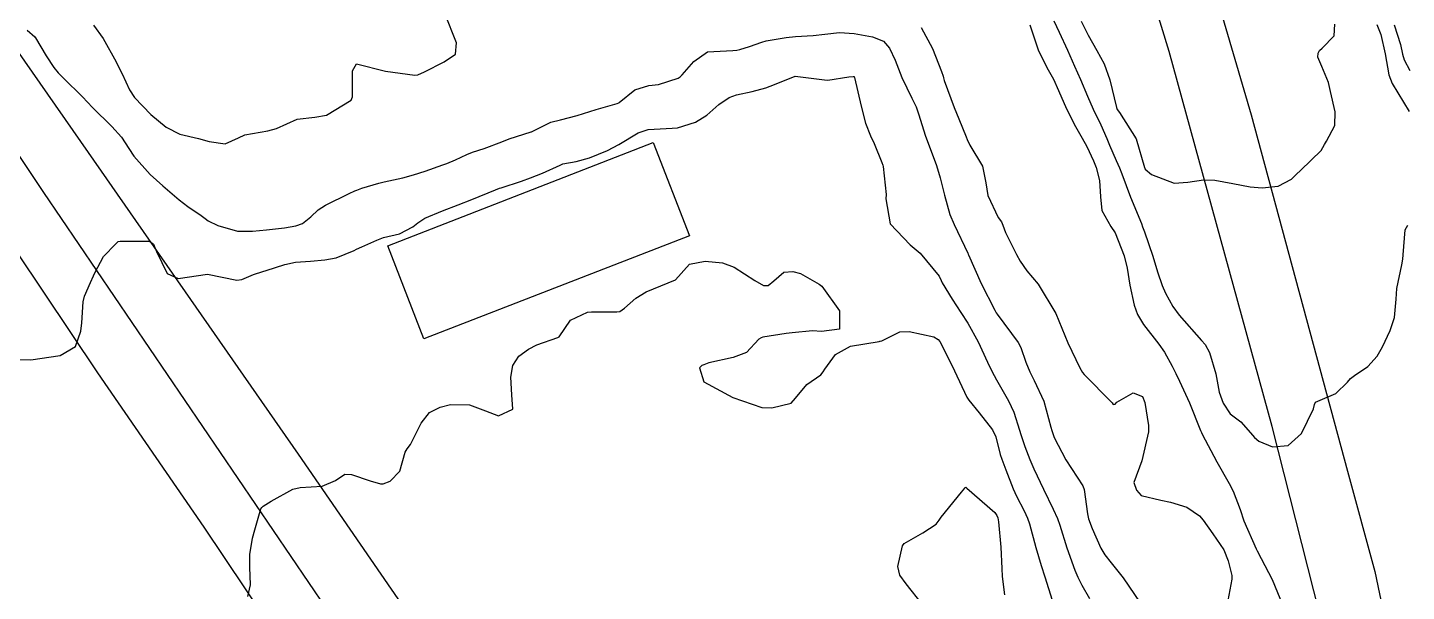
# Model space of a CAD drawing. Header units: metres. Extents: x 298520 to 308411, y 7433745 to 7450750.
# Drawn here: x 305099.5 to 305193.8, y 7436775.8 to 7436814.3 of the extents above; entities that cross this region are included whole.
import ezdxf

# ---------------------------------------------------------------- set-up
doc = ezdxf.new("R2010")
doc.units = ezdxf.units.M
doc.header["$LTSCALE"] = 10
for name, color, linetype in [('Curvas de Nivel 1m', 11, 'Continuous'), ('Curvas de Nivel 5m', 15, 'Continuous'), ('Edificações', 30, 'Continuous'), ('Vias Primárias', 230, 'Continuous')]:
    doc.layers.add(name, color=color, linetype=linetype)

msp = doc.modelspace()

# ---------------------------------------------------------------- linework, layer by layer
at = {"layer": 'Curvas de Nivel 1m', "flags": 128}
for points, elevation in [([(305104.036, 7436814.433), (305104.708, 7436813.523), (305105.579, 7436811.943), (305105.794, 7436811.512), (305105.999, 7436811.117), (305106.509, 7436810.023), (305106.837, 7436809.497), (305107.966, 7436808.333), (305109.002, 7436807.47), (305109.948, 7436806.989), (305111.213, 7436806.708), (305111.944, 7436806.503), (305113.035, 7436806.326), (305113.946, 7436806.753), (305114.395, 7436806.959), (305115.951, 7436807.222), (305116.538, 7436807.381), (305117.96, 7436808.021), (305119.16, 7436808.149), (305119.962, 7436808.29), (305121.646, 7436809.315), (305121.746, 7436809.544), (305121.738, 7436811.314), (305122.008, 7436811.812), (305124.003, 7436811.29), (305125.999, 7436811.03), (305126.207, 7436811.06), (305126.661, 7436811.26), (305128.01, 7436811.943), (305128.782, 7436812.466), (305128.858, 7436813.232), (305128.053, 7436815.24)], 731), ([(305169.687, 7436814.744), (305170.041, 7436813.975), (305170.617, 7436812.734), (305171.1, 7436811.641), (305171.498, 7436810.725), (305171.986, 7436809.602), (305172.383, 7436808.714), (305172.889, 7436807.632), (305173.304, 7436806.7), (305173.495, 7436806.244), (305173.938, 7436805.207), (305174.168, 7436804.688), (305174.325, 7436804.288), (305174.921, 7436802.68), (305175.667, 7436800.89), (305175.755, 7436800.671), (305175.878, 7436800.33), (305176.441, 7436798.661), (305176.774, 7436797.588), (305177.081, 7436796.651), (305177.308, 7436796.128), (305177.819, 7436795.221), (305178.251, 7436794.636), (305179.787, 7436792.906), (305180.021, 7436792.618), (305180.316, 7436792.076), (305180.755, 7436790.61), (305180.977, 7436789.375), (305181.255, 7436788.605), (305181.726, 7436787.885), (305182.463, 7436787.332), (305183.12, 7436786.579), (305183.398, 7436786.263), (305183.707, 7436786.014), (305184.629, 7436785.636), (305185.705, 7436785.723), (305186.604, 7436786.537), (305187.44, 7436788.235), (305187.503, 7436788.523), (305187.574, 7436788.684), (305187.736, 7436788.747), (305188.971, 7436789.281), (305189.756, 7436790.058), (305189.959, 7436790.299), (305190.237, 7436790.495), (305191.145, 7436791.111), (305191.776, 7436791.819), (305192.145, 7436792.475), (305192.684, 7436793.582), (305192.97, 7436794.463), (305193.083, 7436795.719), (305193.135, 7436796.46), (305193.466, 7436798.073), (305193.546, 7436798.455), (305193.563, 7436798.748), (305193.702, 7436800.453), (305193.886, 7436800.771)], 729), ([(305171.551, 7436814.725), (305172.038, 7436813.758), (305172.62, 7436812.711), (305173.116, 7436811.805), (305173.512, 7436810.697), (305173.975, 7436808.816), (305174.023, 7436808.69), (305174.183, 7436808.476), (305175.321, 7436806.676), (305175.883, 7436804.721), (305175.897, 7436804.67), (305175.932, 7436804.615), (305176.35, 7436804.24), (305177.918, 7436803.648), (305178.841, 7436803.708), (305179.922, 7436803.867), (305180.69, 7436803.844), (305181.918, 7436803.615), (305183.111, 7436803.386), (305183.914, 7436803.321), (305185.026, 7436803.449), (305185.923, 7436803.921), (305186.244, 7436804.229), (305186.568, 7436804.54), (305187.947, 7436805.882), (305188.184, 7436806.284), (305188.321, 7436806.516), (305188.885, 7436807.59), (305188.913, 7436808.511), (305188.607, 7436809.901), (305188.451, 7436810.516), (305188.014, 7436811.627), (305187.741, 7436812.245), (305187.758, 7436812.524), (305187.847, 7436812.701), (305188.028, 7436812.869), (305188.848, 7436813.705), (305188.902, 7436814.512)], 728), ([(305099.513, 7436814.103), (305100.024, 7436813.656), (305100.08, 7436813.579), (305100.801, 7436812.358), (305101.317, 7436811.56), (305101.62, 7436811.177), (305101.996, 7436810.828), (305103.28, 7436809.537), (305103.972, 7436808.828), (305105.3, 7436807.517), (305105.946, 7436806.781), (305106.458, 7436806.022), (305106.807, 7436805.497), (305107.914, 7436804.241), (305108.769, 7436803.471), (305109.893, 7436802.517), (305110.497, 7436802.059), (305111.398, 7436801.437), (305111.669, 7436801.222), (305111.879, 7436801.065), (305112.537, 7436800.763), (305113.873, 7436800.369), (305114.911, 7436800.361), (305115.874, 7436800.452), (305117.091, 7436800.587), (305117.877, 7436800.735), (305118.334, 7436800.9), (305118.9, 7436801.35), (305119.398, 7436801.835), (305119.891, 7436802.144), (305121.524, 7436802.94), (305121.901, 7436803.119), (305122.031, 7436803.179), (305122.386, 7436803.305), (305123.545, 7436803.657), (305123.91, 7436803.74), (305125.18, 7436804.011), (305125.917, 7436804.206), (305126.714, 7436804.465), (305127.928, 7436804.891), (305128.185, 7436804.982), (305128.785, 7436805.231), (305129.553, 7436805.608), (305129.938, 7436805.761), (305130.746, 7436806.013), (305131.946, 7436806.471), (305132.46, 7436806.672), (305133.953, 7436807.144), (305133.973, 7436807.149), (305134.014, 7436807.169), (305135.308, 7436807.807), (305135.961, 7436807.984), (305137.098, 7436808.267), (305137.967, 7436808.54), (305138.406, 7436808.678), (305139.846, 7436809.101), (305139.938, 7436809.135), (305139.974, 7436809.164), (305141.04, 7436810.031), (305141.992, 7436810.31), (305142.661, 7436810.395), (305143.999, 7436810.817), (305144.141, 7436810.909), (305144.27, 7436811.047), (305145.081, 7436811.97), (305146.019, 7436812.61), (305147.738, 7436812.723), (305148.02, 7436812.739), (305148.23, 7436812.789), (305148.877, 7436812.991), (305149.722, 7436813.289), (305150.029, 7436813.373), (305151.394, 7436813.598), (305152.034, 7436813.664), (305153.238, 7436813.735), (305154.036, 7436813.829), (305155.023, 7436813.935), (305156.037, 7436813.872), (305157.286, 7436813.639), (305158.03, 7436813.342), (305158.461, 7436812.876), (305158.839, 7436812.048), (305159.302, 7436810.867), (305159.982, 7436809.453), (305160.274, 7436808.857), (305160.44, 7436808.384), (305160.911, 7436806.85), (305161.496, 7436805.286), (305161.668, 7436804.843), (305161.921, 7436804.022), (305162.202, 7436802.836), (305162.575, 7436801.514), (305162.87, 7436800.825), (305163.8, 7436798.865), (305163.826, 7436798.81), (305163.834, 7436798.791), (305163.852, 7436798.745), (305164.719, 7436796.801), (305165.645, 7436794.961), (305165.746, 7436794.791), (305165.812, 7436794.696), (305167.243, 7436792.768), (305167.429, 7436792.415), (305167.769, 7436791.415), (305168.036, 7436790.757), (305168.343, 7436790.165), (305168.994, 7436788.747), (305169.489, 7436786.969), (305169.542, 7436786.742), (305169.708, 7436786.264), (305170.495, 7436784.732), (305171.667, 7436782.97), (305171.764, 7436782.718), (305171.994, 7436781.062), (305172.061, 7436780.714), (305172.299, 7436780.044), (305172.895, 7436778.701), (305173.165, 7436778.254), (305173.603, 7436777.711), (305174.43, 7436776.682), (305175.576, 7436774.975)], 732), ([(305160.619, 7436814.28), (305161.389, 7436812.846), (305162.007, 7436811.276), (305162.114, 7436810.948), (305162.131, 7436810.838), (305162.179, 7436810.659), (305162.881, 7436808.826), (305163.184, 7436808.041), (305163.694, 7436806.814), (305163.767, 7436806.628), (305163.947, 7436806.241), (305164.806, 7436804.801), (305165.041, 7436803.674), (305165.165, 7436802.797), (305165.888, 7436801.292), (305166.101, 7436801.003), (305166.2, 7436800.785), (305166.372, 7436800.286), (305167.135, 7436798.771), (305167.39, 7436798.309), (305167.842, 7436797.656), (305168.609, 7436796.752), (305169.813, 7436794.74), (305170.646, 7436792.731), (305171.46, 7436791.029), (305171.644, 7436790.721), (305171.761, 7436790.571), (305173.632, 7436788.692), (305173.674, 7436788.632), (305173.731, 7436788.516), (305173.867, 7436788.553), (305174, 7436788.687), (305175.1, 7436789.319), (305175.739, 7436789.067), (305175.914, 7436788.667), (305176.149, 7436787.095), (305176.154, 7436786.663), (305175.693, 7436784.67), (305175.155, 7436783.191), (305175.337, 7436782.673), (305175.659, 7436782.3), (305177.005, 7436781.998), (305177.655, 7436781.843), (305178.772, 7436781.508), (305179.646, 7436780.925), (305179.887, 7436780.618), (305180.554, 7436779.686), (305181.308, 7436778.603), (305181.605, 7436777.839), (305181.844, 7436776.845), (305181.858, 7436776.596), (305181.578, 7436775.136)], 731), ([(305191.755, 7436814.483), (305192.043, 7436813.811), (305192.334, 7436812.475), (305192.584, 7436811.046), (305192.81, 7436810.468), (305193.974, 7436808.551)], 728), ([(305192.94, 7436814.467), (305193.379, 7436813.113), (305193.521, 7436812.458), (305193.63, 7436812.067), (305194.012, 7436811.347)], 727), ([(305097.763, 7436791.6), (305099.763, 7436791.58), (305101.766, 7436791.862), (305102.819, 7436792.493), (305103.179, 7436793.536), (305103.232, 7436794.095), (305103.342, 7436795.535), (305103.424, 7436795.927), (305103.826, 7436796.865), (305104.037, 7436797.322), (305104.12, 7436797.527), (305104.724, 7436798.647), (305105.563, 7436799.513), (305105.725, 7436799.651), (305105.865, 7436799.693), (305106.044, 7436799.687), (305107.865, 7436799.681), (305108.142, 7436799.477), (305108.354, 7436798.976), (305109.084, 7436797.467), (305109.83, 7436797.125), (305111.833, 7436797.43), (305113.829, 7436797.009), (305114.18, 7436797.056), (305114.977, 7436797.399), (305115.62, 7436797.609), (305115.837, 7436797.675), (305117.119, 7436798.096), (305117.846, 7436798.24), (305118.88, 7436798.317), (305119.849, 7436798.408), (305120.624, 7436798.555), (305121.859, 7436799.057), (305122.026, 7436799.143), (305122.385, 7436799.305), (305123.401, 7436799.761), (305123.869, 7436799.925), (305124.955, 7436800.191), (305125.874, 7436800.658), (305126.205, 7436800.938), (305126.694, 7436801.258), (305127.888, 7436801.768), (305128.955, 7436802.167), (305129.896, 7436802.54), (305131.509, 7436803.196), (305131.794, 7436803.302), (305131.905, 7436803.335), (305133.304, 7436803.784), (305133.916, 7436804.016), (305134.742, 7436804.34), (305135.929, 7436804.888), (305136.118, 7436804.96), (305137.027, 7436805.134), (305137.935, 7436805.371), (305139.173, 7436805.875), (305139.945, 7436806.289), (305141.277, 7436807.08), (305141.955, 7436807.323), (305143.605, 7436807.405), (305143.957, 7436807.43), (305145.191, 7436807.808), (305145.966, 7436808.298), (305146.791, 7436809.018), (305147.483, 7436809.505), (305147.983, 7436809.672), (305149.072, 7436809.903), (305149.991, 7436810.166), (305150.59, 7436810.378), (305152.003, 7436810.96), (305154, 7436810.71), (305154.24, 7436810.687), (305155.676, 7436810.913), (305155.976, 7436810.938), (305156.003, 7436810.941), (305156.025, 7436810.931), (305156.042, 7436810.909), (305156.055, 7436810.857), (305156.521, 7436808.902), (305156.82, 7436807.755), (305157.155, 7436806.892), (305157.413, 7436806.354), (305157.935, 7436805.049), (305157.997, 7436804.879), (305158.017, 7436804.794), (305158.219, 7436802.877), (305158.205, 7436802.571), (305158.49, 7436800.874), (305159.861, 7436799.426), (305160.545, 7436798.853), (305161.837, 7436797.283), (305161.984, 7436796.987), (305162.052, 7436796.837), (305162.728, 7436795.732), (305163.328, 7436794.817), (305163.802, 7436794.075), (305164.515, 7436792.803), (305165.141, 7436791.425), (305165.437, 7436790.793), (305165.754, 7436790.22), (305166.592, 7436788.777), (305166.958, 7436788.004), (305167.348, 7436786.765), (305167.425, 7436786.479), (305167.702, 7436785.643), (305168.037, 7436784.757), (305168.313, 7436784.125), (305168.971, 7436782.747), (305169.649, 7436781.383), (305169.943, 7436780.737), (305170.098, 7436780.273), (305170.579, 7436778.73), (305171.125, 7436777.197), (305171.313, 7436776.723), (305171.588, 7436776.186), (305172.124, 7436775.258)], 733), ([(305114.589, 7436775.4), (305114.774, 7436776.205), (305114.735, 7436777.399), (305114.727, 7436778.278), (305114.908, 7436779.397), (305115.057, 7436779.967), (305115.486, 7436781.392), (305115.542, 7436781.493), (305115.645, 7436781.579), (305116.185, 7436781.919), (305117.657, 7436782.741), (305118.166, 7436782.846), (305119.659, 7436782.955), (305120.59, 7436783.326), (305121.22, 7436783.766), (305121.669, 7436783.743), (305122.951, 7436783.297), (305123.661, 7436783.109), (305123.84, 7436783.109), (305124.321, 7436783.283), (305124.973, 7436783.978), (305125.354, 7436785.273), (305125.483, 7436785.484), (305125.698, 7436785.785), (305126.446, 7436787.259), (305126.996, 7436787.979), (305127.729, 7436788.345), (305128.444, 7436788.521), (305129.732, 7436788.512), (305130.838, 7436788.097), (305131.721, 7436787.754), (305132.71, 7436788.198), (305132.63, 7436789.181), (305132.556, 7436790.381), (305132.704, 7436791.181), (305133.11, 7436791.836), (305133.774, 7436792.303), (305134.339, 7436792.603), (305135.782, 7436793.092), (305135.865, 7436793.149), (305136.642, 7436794.296), (305137.808, 7436794.825), (305138.073, 7436794.853), (305139.809, 7436794.847), (305140.027, 7436794.881), (305140.337, 7436795.095), (305141.107, 7436795.8), (305141.824, 7436796.221), (305143.833, 7436797.05), (305144.772, 7436798.112), (305145.846, 7436798.319), (305147.039, 7436798.206), (305147.842, 7436797.914), (305149.256, 7436796.986), (305149.83, 7436796.665), (305150.158, 7436796.648), (305150.548, 7436796.973), (305151.231, 7436797.574), (305151.839, 7436797.616), (305152.363, 7436797.477), (305153.331, 7436796.938), (305153.645, 7436796.747), (305153.83, 7436796.6), (305155.035, 7436794.918), (305155.042, 7436793.67), (305153.792, 7436793.521), (305153.181, 7436793.55), (305151.79, 7436793.412), (305151.389, 7436793.364), (305149.785, 7436793.115), (305149.681, 7436793.084), (305149.517, 7436792.983), (305148.685, 7436792.079), (305147.77, 7436791.727), (305146.102, 7436791.36), (305145.765, 7436791.244), (305145.617, 7436791.179), (305145.453, 7436791.033), (305145.749, 7436790.081), (305147.733, 7436789), (305149.726, 7436788.319), (305150.407, 7436788.293), (305151.729, 7436788.608), (305152.032, 7436788.956), (305152.793, 7436789.899), (305153.757, 7436790.558), (305153.927, 7436790.761), (305154.034, 7436790.927), (305154.754, 7436791.939), (305155.779, 7436792.504), (305157.738, 7436792.836), (305157.783, 7436792.852), (305157.803, 7436792.86), (305157.92, 7436792.879), (305159.168, 7436793.491), (305159.793, 7436793.516), (305161.475, 7436793.156), (305161.785, 7436792.967), (305161.882, 7436792.839), (305162.523, 7436791.581), (305162.884, 7436790.823), (305163.736, 7436789.032), (305163.875, 7436788.809), (305164.569, 7436787.957), (305165.486, 7436786.792), (305165.708, 7436786.312), (305166.025, 7436785.114), (305166.129, 7436784.783), (305166.407, 7436784.054), (305166.905, 7436782.771), (305167.142, 7436782.252), (305167.648, 7436781.263), (305167.889, 7436780.758), (305168.02, 7436780.373), (305168.451, 7436778.752), (305168.829, 7436777.519), (305169.074, 7436776.745), (305169.577, 7436775.15)], 734)]:
    msp.add_lwpolyline(points, dxfattribs=dict(at, elevation=elevation))
at = {"layer": 'Curvas de Nivel 5m', "flags": 128}
for points, elevation in [([(305168.048, 7436814.463), (305168.623, 7436812.754), (305169.207, 7436811.552), (305169.654, 7436810.743), (305169.992, 7436809.984), (305170.539, 7436808.734), (305171.159, 7436807.53), (305171.623, 7436806.723), (305171.947, 7436806.151), (305172.405, 7436805.18), (305172.575, 7436804.71), (305172.796, 7436803.831), (305172.88, 7436802.705), (305172.973, 7436801.783), (305173.589, 7436800.694), (305173.876, 7436800.243), (305174.496, 7436798.684), (305174.69, 7436797.836), (305174.875, 7436796.68), (305175.177, 7436795.319), (305175.396, 7436794.674), (305175.803, 7436793.989), (305176.863, 7436792.654), (305177.24, 7436792.111), (305177.768, 7436791.147), (305178.025, 7436790.637), (305178.281, 7436790.109), (305178.956, 7436788.628), (305179.714, 7436786.749), (305179.768, 7436786.619), (305179.825, 7436786.505), (305180.829, 7436784.609), (305181.671, 7436783.132), (305181.953, 7436782.596), (305182.416, 7436781.354), (305182.679, 7436780.584), (305183.522, 7436778.663), (305183.566, 7436778.571), (305183.581, 7436778.539), (305183.612, 7436778.476), (305184.603, 7436776.56), (305185.34, 7436774.788)], 730), ([(305160.696, 7436774.849), (305159.587, 7436776.266), (305159.158, 7436776.864), (305159.013, 7436777.452), (305159.329, 7436778.863), (305159.453, 7436779.024), (305159.617, 7436779.125), (305160.731, 7436779.745), (305161.636, 7436780.354), (305161.85, 7436780.627), (305161.993, 7436780.835), (305163.377, 7436782.531), (305163.606, 7436782.811), (305163.628, 7436782.846), (305163.664, 7436782.869), (305163.748, 7436782.809), (305165.646, 7436781.147), (305165.791, 7436780.934), (305165.852, 7436780.787), (305165.91, 7436780.515), (305166.06, 7436778.783), (305166.139, 7436777.322), (305166.156, 7436776.782), (305166.309, 7436775.508)], 735)]:
    msp.add_lwpolyline(points, dxfattribs=dict(at, elevation=elevation))
at = {"layer": 'Edificações'}
msp.add_lwpolyline([(305124.155, 7436799.376), (305142.305, 7436806.417), (305144.771, 7436800.059), (305126.621, 7436793.018)], close=True, dxfattribs=at)
at = {"layer": 'Vias Primárias'}
for points in [[(305100.309, 7436985.308), (305104.903, 7436979.956), (305116.884, 7436964.676), (305121.714, 7436957.739), (305131.595, 7436940.766), (305137.733, 7436929.17), (305143.186, 7436919.174), (305149.833, 7436906.113), (305154.433, 7436895.435), (305159.881, 7436881.059), (305165.104, 7436865.225), (305172.036, 7436844.95), (305176.752, 7436830.226), (305183.168, 7436808.307), (305189.758, 7436783.98), (305191.632, 7436777.104), (305193.507, 7436768.073)], [(305189.893, 7436766.179), (305184.612, 7436787.011), (305177.57, 7436812.64), (305166.955, 7436847.279), (305156.556, 7436876.904), (305149.689, 7436895.919)], [(305122.383, 7436771.03), (305100.648, 7436803.009), (305083.87, 7436828.172), (305080.69, 7436833.396), (305078.403, 7436837.646), (305077.062, 7436840.139), (305075.947, 7436842.328), (305073.955, 7436847.5), (305070.321, 7436857.59), (305069.084, 7436861.067), (305067.688, 7436865.453), (305066.174, 7436871.271), (305065.098, 7436875.376), (305064.46, 7436878.607), (305063.982, 7436881.837), (305063.025, 7436889.249)], [(305058.124, 7436888.779), (305058.558, 7436883.181), (305059.584, 7436875.293), (305061.201, 7436867.647), (305063.528, 7436859.52), (305065.342, 7436854.119), (305067.786, 7436848.008), (305071.02, 7436841.656), (305073.978, 7436836.802), (305078.143, 7436829.726), (305082.446, 7436823.043), (305086.63, 7436816.808), (305092.516, 7436808.179), (305098.774, 7436798.953), (305104.315, 7436790.69), (305111.586, 7436780.152), (305120.094, 7436767.442)]]:
    msp.add_lwpolyline(points, dxfattribs=at)
msp.add_lwpolyline([(305067.149, 7436890.963, 0.039606), (305068.786, 7436876.448, 0.026696), (305070.153, 7436870.976, 0.00744), (305075.847, 7436853.39, 0.044253), (305080.371, 7436843.162, 0.00091), (305087.517, 7436830.288, 0.007466), (305092.161, 7436822.242), (305103.672, 7436805.743), (305118.021, 7436785.125), (305133.82, 7436762.223)], format="xyb", dxfattribs=at)

doc.saveas('drawing.dxf')
